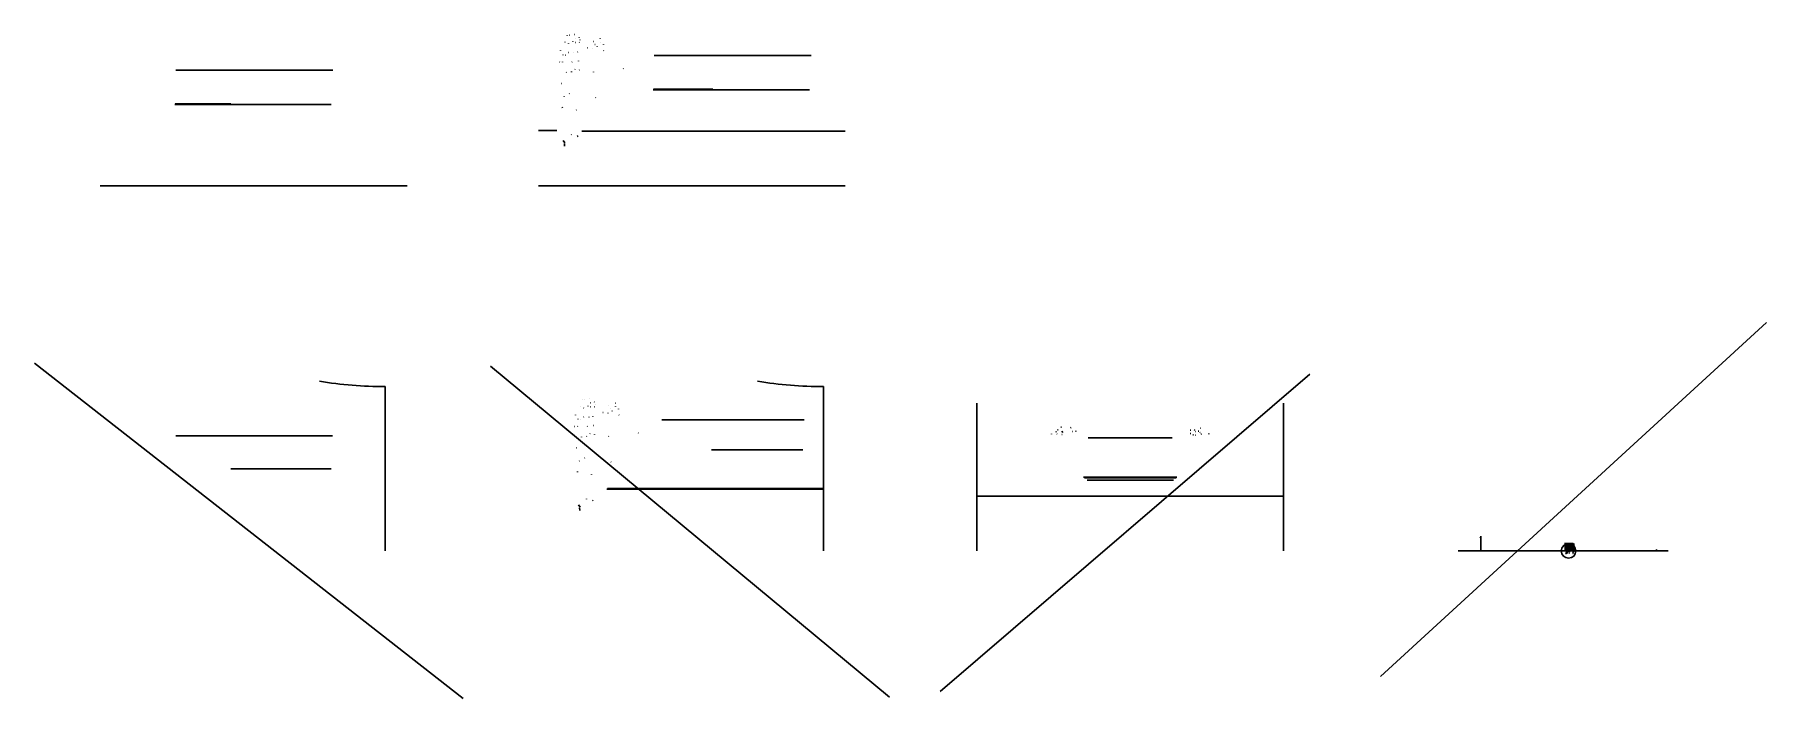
# Model space of a CAD drawing. Header units: metres. Extents: x -210 to 27, y -20 to 71.
import ezdxf

# ---------------------------------------------------------------- set-up
doc = ezdxf.new("R2010")
doc.units = ezdxf.units.M

msp = doc.modelspace()

# ---------------------------------------------------------------- linework, layer by layer
at = {"layer": 'MCD_Layer_0'}
for p, q in [((-137.350159, 69.703445), (-137.375275, 69.708763)), ((-137.082748, 70.62104), (-137.096313, 70.629868)), ((-136.9039, 69.491142), (-136.87674, 69.476059)), ((-136.738358, 70.663033), (-136.71524, 70.649414)), ((-136.321915, 69.760208), (-136.296326, 69.727127)), ((-136.056625, 70.727142), (-136.025299, 70.725754)), ((-136.000061, 70.200577), (-135.976791, 70.185822)), ((-135.962021, 69.636185), (-135.924698, 69.628746)), ((-135.446869, 70.335114), (-135.417496, 70.303787)), ((-135.411896, 69.672966), (-135.379639, 69.645813)), ((-135.313187, 69.996681), (-135.33847, 70.018524)), ((-134.277176, 68.895599), (-134.236633, 68.895721)), ((-133.57991, 68.795395), (-133.544159, 68.79306)), ((-133.46669, 69.766388), (-133.439972, 69.803322)), ((-133.284424, 69.388153), (-133.254242, 69.364365)), ((-132.986191, 69.083305), (-132.968887, 69.050941)), ((-132.580246, 70.175674), (-132.549973, 70.156754)), ((-132.516724, 69.695816), (-132.512268, 69.671814)), ((-132.119064, 69.362747), (-132.114532, 69.331238)), ((-138.09668, 66.949776), (-138.124069, 66.975883)), ((-138.004135, 68.534714), (-137.987732, 68.50573)), ((-137.718277, 66.956078), (-137.697205, 66.999214)), ((-137.670975, 67.965057), (-137.635696, 67.960587)), ((-137.341934, 67.91671), (-137.311707, 67.918213)), ((-136.893616, 68.253036), (-136.858215, 68.296577)), ((-136.417542, 66.96344), (-136.387054, 66.991257)), ((-136.176346, 68.243454), (-136.144714, 68.246696)), ((-135.646774, 68.312714), (-135.614792, 68.36145)), ((-135.54306, 67.076042), (-135.505554, 67.112206)), ((-132.040787, 68.492874), (-132.093872, 68.544281)), ((-103.681396, 67.860748), (-125.157806, 67.860748)), ((-169.167648, 65.852692), (-190.644058, 65.852692)), ((-137.825226, 64.025101), (-137.855408, 64.034531)), ((-137.201233, 65.51738), (-137.174469, 65.56308)), ((-136.487701, 65.598419), (-136.463928, 65.65136)), ((-136.028336, 65.946404), (-136.003632, 65.998596)), ((-135.424393, 65.855835), (-135.406403, 65.905106)), ((-133.457916, 65.57225), (-133.481277, 65.61525)), ((-129.408813, 66.068817), (-129.369171, 66.050385)), ((-137.506882, 62.218636), (-137.474121, 62.238159)), ((-136.745789, 62.656227), (-136.784027, 62.622265)), ((-133.134659, 62.087303), (-133.189133, 62.111702)), ((-103.892563, 63.161106), (-125.296211, 63.161106)), ((-125.26461, 63.257008), (-117.145607, 63.257008)), ((-169.378815, 61.153046), (-190.782455, 61.153046)), ((-190.75087, 61.248947), (-183.131851, 61.248947)), ((-137.714981, 60.697197), (-137.743011, 60.791008)), ((-135.838348, 60.397217), (-135.799377, 60.404991)), ((-138.504059, 57.59375), (-140.999985, 57.59375)), ((-136.520767, 57.036747), (-136.488037, 57.004948)), ((-135.07135, 57.5), (-99, 57.5)), ((-137.616943, 56.237652), (-137.379272, 55.919258)), ((-137.463409, 55.795788), (-137.438553, 55.431877)), ((-135.699631, 56.768028), (-135.587097, 56.848122)), ((-201, 50), (-159, 50)), ((-141, 50), (-99, 50)), ((-25.743296, -17.223255), (27.084261, 31.29195)), ((-209.976303, 25.710459), (-151.324951, -20.214447)), ((-147.5625, 25.3125), (-92.9375, -20.0625)), ((-35.401119, 24.199774), (-86.01265, -19.2484)), ((-162, 0), (-162, 22.5)), ((-102, 0), (-102, 22.5)), ((-135.276581, 19.783197), (-135.301697, 19.788513)), ((-135.009171, 20.700788), (-135.022736, 20.709618)), ((-134.830322, 19.570892), (-134.803162, 19.555803)), ((-134.66478, 20.742779), (-134.641663, 20.72916)), ((-134.248337, 19.839952), (-134.222748, 19.806875)), ((-133.983047, 20.80689), (-133.951721, 20.805506)), ((-133.926483, 20.280329), (-133.903214, 20.265568)), ((-133.888443, 19.715933), (-133.85112, 19.708496)), ((-133.373291, 20.41486), (-133.343918, 20.383533)), ((-133.338318, 19.752716), (-133.306061, 19.725557)), ((-133.239609, 20.076431), (-133.264893, 20.098269)), ((-132.203598, 18.975348), (-132.163055, 18.975473)), ((-131.393112, 19.846134), (-131.366394, 19.883068)), ((-131.210846, 19.467897), (-131.180664, 19.444111)), ((-130.912613, 19.163052), (-130.895309, 19.130692)), ((-130.506668, 20.255419), (-130.476395, 20.236498)), ((-130.443146, 19.775568), (-130.43869, 19.751566)), ((-130.045486, 19.442495), (-130.040955, 19.410988)), ((-80.999954, 20.249996), (-81, 0)), ((-39, 0), (-38.999989, 20.249985)), ((-136.023102, 17.029522), (-136.050491, 17.05563)), ((-135.930557, 18.614462), (-135.914154, 18.585478)), ((-135.644699, 17.035828), (-135.623627, 17.078962)), ((-135.597397, 18.044807), (-135.562119, 18.040339)), ((-135.268356, 17.99646), (-135.238129, 17.997957)), ((-134.820038, 18.332787), (-134.784637, 18.376326)), ((-134.343964, 17.043186), (-134.313477, 17.071003)), ((-134.102768, 18.323204), (-134.071136, 18.326447)), ((-133.573196, 18.392458), (-133.541214, 18.441198)), ((-133.469482, 17.155792), (-133.431976, 17.191952)), ((-131.506332, 18.875141), (-131.470581, 18.87281)), ((-129.967209, 18.572624), (-130.020294, 18.624033)), ((-124.138008, 17.94231), (-104.649384, 17.94231)), ((-69.877457, 16.594521), (-69.955086, 16.562794)), ((-69.489876, 16.943224), (-69.396721, 16.943224)), ((-68.094109, 16.879776), (-68.171738, 16.863979)), ((-50.386108, 16.800529), (-50.324142, 16.800529)), ((-190.646194, 15.747189), (-169.204056, 15.747189)), ((-135.127655, 15.597132), (-135.100891, 15.642826)), ((-134.414124, 15.678169), (-134.39035, 15.73111)), ((-133.954758, 16.026152), (-133.930054, 16.078342)), ((-133.350815, 15.935581), (-133.332825, 15.984859)), ((-131.384338, 15.652004), (-131.4077, 15.695)), ((-127.335236, 16.148569), (-127.295593, 16.130133)), ((-70.761299, 15.995794), (-70.792358, 16.011589)), ((-70.141113, 16.340855), (-70.125587, 16.261608)), ((-70.03257, 16.039669), (-69.986, 15.992148)), ((-69.241745, 16.229885), (-69.381332, 16.388374)), ((-69.381332, 15.960425), (-69.303703, 15.928699)), ((-67.939125, 16.340855), (-67.892548, 16.356649)), ((-67.427345, 16.372578), (-67.442863, 16.451824)), ((-51.781876, 16.546864), (-51.688725, 16.531069)), ((-51.704247, 16.055599), (-51.781876, 16.055599)), ((-51.332054, 15.897109), (-51.409676, 15.897109)), ((-51.146023, 16.546864), (-51.239037, 16.578588)), ((-51.021961, 16.356649), (-51.084057, 16.356649)), ((-51.006432, 15.865385), (-51.068535, 15.865385)), ((-50.618713, 16.388374), (-50.680813, 16.388374)), ((-50.417156, 16.229885), (-50.479259, 16.261608)), ((-50.246651, 16.039669), (-50.324142, 16.007944)), ((-49.254265, 16.090969), (-49.238747, 15.995794)), ((-135.751648, 14.10485), (-135.78183, 14.114281)), ((-135.433304, 12.298386), (-135.400543, 12.317908)), ((-134.672211, 12.735976), (-134.710449, 12.702014)), ((-131.061081, 12.167049), (-131.115555, 12.191452)), ((-104.80957, 13.818923), (-117.333199, 13.818923)), ((-169.378815, 11.248948), (-183.131851, 11.248948)), ((-135.641403, 10.776944), (-135.669434, 10.870756)), ((-133.764771, 10.476964), (-133.7258, 10.484737)), ((-134.447189, 7.116495), (-134.414459, 7.084695)), ((-131.637268, 8.453506), (-102, 8.453506)), ((-131.542542, 8.547256), (-102, 8.547256)), ((-81, 7.5), (-39, 7.5)), ((-135.543365, 6.3174), (-135.305695, 5.999007)), ((-135.389832, 5.875536), (-135.364975, 5.511625)), ((-133.626053, 6.847775), (-133.513519, 6.92787)), ((-12.005738, 1.939738), (-12.110414, 1.737639)), ((-0.5659, 1), (-0.2509, 1)), ((-0.467401, -0.0634), (-0.4753, 0.925)), ((-0.4638, 1.0019), (-0.2232, 1.0019)), ((-0.4192, 0.9375), (-0.4638, 0.9375)), ((-0.36085, 0.6099), (-0.42085, 0.6849)), ((-0.4023, 0), (-0.3163, 0.075)), ((-0.1458, 0), (-0.4023, 0)), ((-0.1302, -0.0291), (-0.4002, 0.9235)), ((-0.12875, 0.3399), (-0.36085, -0.0245)), ((-0.344601, 0), (-0.258501, 0.075)), ((-0.088052, 0), (-0.344552, 0)), ((-0.344, 0.957), (-0.344, 0.999)), ((-0.305, 0.93755), (-0.344, 0.93755)), ((-0.344, 0.0625), (-0.319, 0.0625)), ((-0.340301, 0.925), (-0.3357, 0.3483)), ((-0.3329, 0.6849), (-0.0871, 0.6849)), ((-0.314789, 0.958), (-0.314789, 1)), ((-0.314789, 0), (-0.314789, 0.042)), ((-0.313, 1), (-0.042, 1)), ((-0.261, 0.958), (-0.313, 0.958)), ((-0.313, 0.042), (-0.261, 0.042)), ((-0.26515, 0.938), (-0.30785, 0.938)), ((-0.307732, -0.2591), (-0.062331, 0.5326)), ((-0.3075, 0.9373), (-0.3075, 1)), ((-0.3075, 0), (-0.3075, 0.0625)), ((-0.30475, 0.9373), (-0.30475, 1)), ((-0.30475, 0), (-0.30475, 0.0625)), ((-0.300797, 0.000041), (-0.300797, 1.000041)), ((-0.132197, 0.000041), (-0.300797, 0.000041)), ((-0.29755, -0.0245), (-0.21445, 0.2439)), ((-0.19935, 0.0535), (-0.29755, -0.0245)), ((-0.29725, 1), (-0.06295, 1)), ((-0.25525, 0.9373), (-0.29725, 0.9373)), ((-0.29695, 0.0625), (-0.25525, 0.0625)), ((-0.06245, 0), (-0.29695, 0)), ((-0.296437, 0), (-0.210437, 0.075)), ((-0.039937, 0), (-0.296437, 0)), ((-0.295136, 1), (-0.060636, 1.0002)), ((-0.253136, 0.9375), (-0.295136, 0.9375)), ((-0.295136, 0.0625), (-0.253136, 0.0625)), ((-0.035136, 0), (-0.295136, 0)), ((-0.29145, 0.2518), (0.16645, 1.0228)), ((0.06245, 0.2518), (-0.29145, 0.2518)), ((-0.291403, 1.0019), (-0.165403, 1.0019)), ((-0.249403, 0.9377), (-0.291403, 0.9377)), ((-0.291403, 0.0633), (-0.249403, 0.0633)), ((-0.103703, 0), (-0.291403, 0)), ((-0.291213, 0), (-0.205112, 0.075)), ((-0.034713, 0), (-0.291213, 0)), ((-0.2882, 0.9115), (-0.1162, 0.3259)), ((-0.042, 0.41675), (-0.286, 0.92555)), ((-0.281498, 1.000043), (-0.166497, 1.000043)), ((-0.279, 0.0925), (-0.008, 1.029)), ((-0.275975, 0.000041), (-0.275975, 1.000041)), ((-0.275958, 0.000039), (-0.275958, 1.000039)), ((-0.275958, 0.000039), (-0.160958, 0.000039)), ((-0.273319, 0.00004), (-0.273319, 1.00004)), ((-0.272438, 0.00004), (-0.272438, 1.00004)), ((-0.27151, 0.885039), (-0.27151, 1.00004)), ((-0.268656, 1), (0.012344, 1)), ((-0.247656, 0.9375), (-0.268656, 0.9375)), ((-0.268656, 0.0625), (-0.247656, 0.0625)), ((-0.003056, 0), (-0.268656, 0)), ((-0.2232, 0.9375), (-0.2682, 0.9375)), ((-0.2167, -0.0245), (-0.2668, 0.6099)), ((-0.258552, 0.075), (-0.007552, 0.8847)), ((-0.2569, 0.173201), (-0.150201, 0.216101)), ((-0.250011, 0.000041), (-0.250011, 1.000041)), ((-0.245, 0.9373), (-0.245, 1)), ((-0.245, 0), (-0.245, 0.0625)), ((0.245, 0), (-0.245, 0)), ((-0.24415, 0.2059), (-0.24415, 0.918)), ((-0.241838, 0.066), (-0.198038, 0.1112)), ((-0.24, 0.063), (-0.24, 0.938)), ((-0.2395, 1), (0.1985, 1)), ((-0.1875, 0.958), (-0.2395, 0.958)), ((-0.1875, 0.938), (-0.2395, 0.938)), ((-0.2395, 0.0625), (-0.1875, 0.0625)), ((-0.2395, 0.042), (-0.1875, 0.042)), ((0.2395, 0), (-0.2395, 0)), ((-0.237815, 0), (-0.151715, 0.075)), ((-0.17585, 0.6849), (-0.23585, 0.6099)), ((-0.23585, 0.3206), (-0.00375, 0.6849)), ((-0.235305, 0.0658), (-0.188305, 0.1078)), ((-0.23425, 0.0835), (-0.23425, 0.9173)), ((-0.232136, 0.0835), (-0.232136, 0.9175)), ((-0.232, 0.2155), (-0.1691, 0.2155)), ((-0.228403, 0.0843), (-0.228403, 0.9167)), ((-0.22415, 1), (0.21385, 1)), ((-0.17215, 0.938), (-0.22415, 0.938)), ((-0.224026, 0.000037), (-0.224026, 1.000037)), ((-0.223968, 0.000042), (-0.223968, 1.000042)), ((-0.2207, 0.781), (-0.2207, 0.99)), ((-0.21385, 0.0625), (-0.17215, 0.0625)), ((0.02065, 0), (-0.21385, 0)), ((-0.213675, -0.019), (-0.213675, 0.252)), ((-0.211305, 1.0018), (0.205695, 1.0018)), ((-0.166305, 0.5558), (-0.211305, 0.5648)), ((-0.210638, 0.792), (-0.210638, 1)), ((-0.2086, -0.019), (-0.2086, 0.252)), ((-0.206356, 0.1035), (-0.206356, 0.8965)), ((-0.203358, 1.000039), (-0.183158, 0.948738)), ((-0.20183, 0.125), (-0.05813, 0.5887)), ((-0.19115, 0.2147), (-0.17435, 0.1607)), ((-0.134697, 0.885042), (-0.185797, 0.885042)), ((-0.1522, 0.1819), (-0.1854, 0.075)), ((-0.179338, 0.7188), (-0.125038, 0.7188)), ((-0.125038, 0.5474), (-0.179338, 0.5474)), ((-0.089731, 0.0222), (-0.170332, -0.238)), ((-0.16955, 0.075), (0.07295, 0.8575)), ((0.237036, 0.3525), (-0.167164, 0.2529)), ((-0.1666, 0.252), (-0.1666, 0.19)), ((-0.1665, 0.063), (-0.1665, 0.938)), ((-0.1665, 0.0835), (-0.1665, 0.918)), ((-0.166497, 0.430044), (-0.166497, 0.000043)), ((-0.165403, 0.7719), (-0.165403, 0.0843)), ((-0.160975, 1.000041), (-0.160975, 0.617042)), ((-0.160975, 0.502041), (-0.160975, 0.000041)), ((-0.160958, 0.000039), (-0.160958, 0.752338)), ((-0.158319, 0.885039), (-0.158319, 0.47244)), ((0.112, 0.271), (-0.158, 0.271)), ((-0.157438, 0.885039), (-0.030138, 0.885039)), ((-0.157438, 0.00004), (-0.157438, 0.35744)), ((-0.156, 0.0625), (-0.156, 0)), ((-0.155, 0.99), (-0.155, 0.982)), ((-0.155, 0.823), (-0.155, 0.781)), ((-0.1526, -0.0634), (-0.1217, 0.5413)), ((-0.152407, 0.747339), (-0.152407, 0.252639)), ((-0.151375, 0.252), (-0.151375, 0.19)), ((-0.151375, 0), (-0.151375, -0.019)), ((-0.15115, 0.0835), (-0.15115, 0.918)), ((-0.150522, 0.000041), (-0.150522, 0.502041)), ((-0.150522, 0.502041), (0.150477, 0.502041)), ((0.136995, 0.8768), (-0.148305, 0.8768)), ((-0.146038, 1), (-0.146038, 0.989)), ((-0.146038, 0.855), (-0.146038, 0.792)), ((-0.145403, 0.0633), (-0.103703, 0.0633)), ((-0.1414, 0.6099), (-0.1146, 0.2706)), ((-0.14, 0.333), (-0.027, 0.732)), ((0.094, 0.333), (-0.14, 0.333)), ((-0.116701, 0.5326), (-0.138401, 0.5893)), ((-0.137789, 0.938), (-0.137789, 0.677)), ((0.138211, 0.625), (-0.137789, 0.625)), ((-0.13613, 0.5887), (-0.11443, 0.6587)), ((-0.136, 0.938), (-0.136, 0.526)), ((-0.1357, 0.5231), (-0.1357, 0.9173)), ((-0.135011, 0.885042), (-0.135011, 0.617042)), ((-0.135011, 0.502041), (-0.135011, 0.115042)), ((-0.13295, 0.6875), (0.13295, 0.6875)), ((0.13295, 0.625), (-0.13295, 0.625)), ((0.29805, 0.6099), (-0.12875, -0.0245)), ((-0.016452, 0.4337), (-0.127652, 0.075)), ((-0.127601, 0.075), (-0.088101, 0)), ((-0.12515, 0.9173), (-0.12515, 0.5028)), ((-0.12515, 0.3577), (-0.12515, 0.0835)), ((-0.123736, 0.9363), (-0.123736, 0.0613)), ((-0.056436, 0.9362), (-0.123736, 0.9363)), ((-0.11725, 1), (0.11675, 1)), ((-0.07555, 0.9373), (-0.11725, 0.9373)), ((-0.11725, 0.0625), (-0.07555, 0.0625)), ((0.11725, 0), (-0.11725, 0)), ((-0.106789, 0.958), (-0.116789, 0.958)), ((-0.0525, 0.813), (-0.1145, 0.813)), ((-0.1145, 0), (-0.1145, 0.063)), ((0.1145, 0), (-0.1145, 0)), ((-0.114, -0.00025), (-0.114, 0.06305)), ((-0.114, 0.041), (-0.062, 0.041)), ((-0.109026, 1.000037), (-0.109026, 0.115036)), ((-0.108968, 0.885043), (-0.108968, 0.617043)), ((-0.108968, 0.502042), (-0.108968, 0.000042)), ((-0.105, 0.083), (0.1581, 0.083)), ((-0.06295, 0.9373), (-0.10415, 0.9373)), ((-0.10415, 0.0625), (-0.06245, 0.0625)), ((-0.104, 0.99975), (-0.104, 0.93755)), ((-0.104, 0.999), (-0.104, 0.957)), ((0.1089, 1.0245), (-0.1016, 0.3453)), ((-0.098056, 0.9373), (-0.098056, 0.677)), ((-0.049256, 0.9373), (-0.098056, 0.9373)), ((-0.098056, 0.063), (-0.034156, 0.0631)), ((-0.0653, 0.8847), (-0.087, 0.9414)), ((-0.063313, 0.5326), (-0.085012, 0.5893)), ((0.079663, 0.5887), (-0.079537, 0.075)), ((0.043188, 0.454), (-0.074212, 0.075)), ((-0.073, 0.0625), (-0.073, 0)), ((-0.07275, 1.0007), (-0.07275, 0.938)), ((-0.07075, 1), (-0.07075, 0.9373)), ((-0.07025, 0.0625), (-0.07025, 0)), ((0.11755, 0.0849), (-0.06815, 0.4659)), ((-0.064789, 1), (-0.064789, 0.958)), ((-0.064789, 0.042), (-0.064789, 0)), ((-0.063, 0.042), (-0.063, 0)), ((-0.0625, 0.938), (-0.0625, 0.6233)), ((-0.0625, 0.938), (-0.0625, 0.615)), ((-0.0625, 0.563), (-0.0625, 0.063)), ((0.07277, 0.5887), (-0.06183, 0.1544)), ((-0.05751, 0.00004), (-0.05751, 0.885039)), ((-0.057486, 0.000043), (-0.057486, 1.000043)), ((-0.057476, 1.00001), (0.057524, 1.00001)), ((-0.05455, 0.0835), (-0.05455, 0.9173)), ((-0.0444, 0.1338), (0.081, 0.5386)), ((-0.042, 0.061), (-0.042, 0.416)), ((-0.04025, 0.938), (-0.04025, 0.6233)), ((-0.04025, 0.563), (-0.04025, 0.0829)), ((-0.03865, 0.075), (0.00095, 0)), ((-0.03643, 0.6587), (0.02517, 0.8575)), ((-0.009914, 0.5326), (-0.031615, 0.5893)), ((0.0247, 0.075), (-0.0311, 0.3027)), ((-0.020915, 0.075), (0.018685, 0)), ((-0.01935, 0.0625), (0.02065, 0.0625)), ((0.2336, 0), (-0.0187, 0)), ((-0.011, 1), (-0.011, 0.9373)), ((-0.00805, 0.5802), (0.23585, 0.0801)), ((-0.00375, 0.3046), (0.20165, 0.6099)), ((-0.0023, 0.9358), (-0.0023, 0.9986)), ((0.15, 1), (0, 0.825)), ((0, 0.85), (0, 0.125)), ((0, 0.825), (0, 0.6)), ((0, 0.35), (0.6, 0.35)), ((0, 0.35), (0.45, 0.35)), ((0, 0.15), (0.15, 0)), ((0.00045, 0.0018), (0.00045, 0.0643)), ((0.0369, 1), (0.0037, 0.3497)), ((0.1858, -0.0321), (0.0138, 0.6499)), ((0.0268, 1.0229), (0.2018, 0.3299)), ((0.03115, 0.9375), (0.03115, 0.9996)), ((0.032, 0.504), (0.214, 0.928)), ((0.032, 0.50475), (0.214, 0.90855)), ((0.036644, 0.1289), (0.086544, 0.2897)), ((0.0659, 0.6996), (0.042699, 0.6248)), ((0.05, 0), (0.05, 1)), ((0.05, 0.875), (0.175, 1)), ((0.2, 1), (0.05, 0.85)), ((0.05, 0.875), (0.05, 0.675)), ((0.2, 0.6), (0.05, 0.475)), ((0.15, 0.575), (0.05, 0.45)), ((0.05, 0), (0.05, 0.5)), ((0.05, 0.425), (0.15, 0.5)), ((0.15, 0.5), (0.05, 0.4)), ((0.05, 0.5), (0.05, 0)), ((0.05, 0.5), (0.425, 0.5)), ((0.05, 0.5), (0.05, 0.1)), ((0.05, 0.5), (0.05, 0.075)), ((0.15, 0.5), (0.05, 0.425)), ((0.7, 0.5), (0.05, 0)), ((0.05, 0.075), (0.05, 0.4)), ((0.05, 0.4), (0.375, 0)), ((0.05, 0.4), (0.25, 0)), ((0.05, 0.4), (0.05, 0.075)), ((0.175, 0.375), (0.05, 0.275)), ((0.6, 0.275), (0.05, 0.275)), ((0.05, 0.15), (0.2, 0)), ((0.05, 0.1), (0.15, 0)), ((0.05, 0.1), (0.2, 0)), ((0.15, 0), (0.05, 0.1)), ((0.05, 0.1), (0.175, 0)), ((0.05, 0.075), (0.15, 0)), ((0.0515, 1), (0.0515, 0.083)), ((0.134498, -0.0245), (0.053097, 0.037)), ((0.05455, 0.9173), (0.05455, 0.0835)), ((0.057489, 0.885039), (0.057489, 0.00004)), ((0.057514, 1.000043), (0.057514, 0.000043)), ((0.057524, 0.213009), (0.057524, 1.00001)), ((0.06245, 0.3148), (0.06245, 0.7253)), ((0.289, 0.945), (0.063, 0.416)), ((0.289, 0.9247), (0.063, 0.4159)), ((0.065211, 1), (0.315211, 1)), ((0.117211, 0.958), (0.065211, 0.958)), ((0.065211, 0), (0.065211, 0.042)), ((0.066018, 0.3288), (0.066018, 0.3913)), ((0.107318, 0.3288), (0.066318, 0.3288)), ((0.06995, 0.9373), (0.06995, 1)), ((0.07025, 0), (0.07025, 0.0625)), ((0.071946, 0.1389), (0.195146, 0.5366)), ((0.0724, 0.4058), (0.1534, 0.075)), ((0.0725, 0.063), (0.1145, 0.063)), ((0.074697, 0.4952), (0.368097, 0.4952)), ((0.11675, 0.9373), (0.07555, 0.9373)), ((0.07555, 0.0625), (0.11725, 0.0625)), ((0.075898, 0.2427), (0.136497, 0.4382)), ((0.07805, 0.0625), (0.10355, 0.0625)), ((0.29695, 0), (0.07805, 0)), ((0.080448, 0.1074), (0.211748, 0.5313)), ((0.0836, 0.6963), (0.1461, 0.6963)), ((0.1461, 0.49), (0.0836, 0.49)), ((0.119287, 0.6996), (0.090088, 0.6052)), ((0.1137, 0.6099), (0.0918, 0.6849)), ((0.3625, 1.0245), (0.0925, 0.1533)), ((0.20777, 1.0245), (0.09447, 0.6587)), ((0.10065, 0.6963), (0.16135, 0.6963)), ((0.16135, 0.49), (0.10065, 0.49)), ((0.1045, 0.688), (0.1355, 0.688)), ((0.1355, 0.49), (0.1045, 0.49)), ((0.104597, 1.0019), (0.292597, 1.0019)), ((0.146597, 0.9377), (0.104597, 0.9377)), ((0.114, 0), (0.114, 0.0625)), ((0.114425, 1.023), (0.177025, 1.023)), ((0.177025, 0.773), (0.114425, 0.773)), ((0.114989, 0.617042), (0.114989, 0.502041)), ((0.1194, 1.023), (0.1614, 1.023)), ((0.1614, 0.773), (0.1194, 0.773)), ((0.372046, 0.6851), (0.119745, -0.1291)), ((0.12035, 0.9388), (0.12035, 1.0027)), ((0.125, 0.925), (0.125, 0)), ((0.125, 0.5), (0.325, 0.5)), ((0.6, 0), (0.125, 0)), ((0.128318, 0.1567), (0.128318, 0.3088)), ((0.134403, 1.000043), (0.249601, 1.000043)), ((0.277897, 0.4382), (0.134498, -0.0245)), ((0.136, 0.06305), (0.136, -0.00025)), ((0.136, 0.041), (0.136, 0)), ((0.205695, 0.8358), (0.136995, 0.8358)), ((0.138211, 0.677), (0.138211, 0.938)), ((0.141031, 0.617043), (0.141031, 0.502042)), ((0.21385, 0.823), (0.14995, 0.823)), ((0.575, 1), (0.15, 1)), ((0.15, 0.575), (0.575, 0.575)), ((0.15, 0.5), (0.575, 0.5)), ((0.6, 0.5), (0.15, 0.5)), ((0.575, 0), (0.15, 0)), ((0.15, 0), (0.575, 0)), ((0.15, 0), (0.625, 0)), ((0.15, 0), (0.6, 0)), ((0.150477, 0.502041), (0.150477, 0.000041)), ((0.150477, 0.000041), (0.265477, 0.000041)), ((0.17247, 0.6587), (0.15077, 0.5887)), ((0.151, 0.999), (0.344, 0.999)), ((0.151, 0.9989), (0.344, 0.9989)), ((0.195, 0.957), (0.151, 0.957)), ((0.195, 0.93755), (0.151, 0.93755)), ((0.1985, 0.823), (0.1514, 0.823)), ((0.1641, 0.6101), (0.1544, 0.6851)), ((0.154681, 0.00004), (0.273281, 0.00004)), ((0.1985, 0.823), (0.1565, 0.823)), ((0.179363, 0.6587), (0.157663, 0.5887)), ((0.158918, 1.001), (0.220618, 1.001)), ((0.158918, 0.751), (0.158918, 0.814)), ((0.161024, 0.617042), (0.161024, 1.000041)), ((0.161024, 0.000041), (0.161024, 0.502041)), ((0.16645, 0.3148), (0.20915, 0.3148)), ((0.20915, 0.2518), (0.16645, 0.2518)), ((0.1883, 0.8847), (0.1666, 0.9414)), ((0.167597, 0.3459), (0.167597, 0.9167)), ((0.171473, 0.124264), (0.171473, 1.000065)), ((0.575, 1), (0.175, 1)), ((0.175, 0.95), (0.175, 0.075)), ((0.175, 0.5), (0.6, 0.5)), ((0.270444, 0.4608), (0.175144, 0.1533)), ((0.1761, 0.198), (0.2395, 0.198)), ((0.1791, 0.104), (0.1791, 0.167)), ((0.17975, 0.6849), (0.42085, 0.6849)), ((0.1825, 0.2211), (0.245, 0.2211)), ((0.237418, 0), (0.191318, 0)), ((0.197989, 1.000041), (0.197989, 0.885042)), ((0.198362, 0.9905), (0.198362, 0.9985)), ((0.260062, 0.7485), (0.198362, 0.7485)), ((0.1985, 0.198), (0.2395, 0.198)), ((0.198762, 0.2656), (0.260862, 0.2656)), ((0.2, 0.5), (0.6, 0.5)), ((0.288898, 0.906043), (0.200998, 0.831843)), ((0.2073, 0.9925), (0.2483, 0.9925)), ((0.2073, 0.7425), (0.2073, 0.8055)), ((0.3329, 0.6849), (0.2101, 0.6099)), ((0.214899, 0.135142), (0.214899, 0.450043)), ((0.337998, 0.5161), (0.218398, 0.1304)), ((0.220618, 1.001), (0.220618, 0.751)), ((0.224032, 1.000042), (0.224032, 0.885043)), ((0.224074, 0.115036), (0.224074, 0.000037)), ((0.225, 0), (0.525, 0)), ((0.29755, 0.6995), (0.22575, 0.4681)), ((0.229597, 0.9167), (0.229597, -0.0081)), ((0.23015, 0.3358), (0.23015, 0.3768)), ((0.23015, 0.1898), (0.23015, 0.2318)), ((0.23015, 0.0643), (0.23015, 0.0018)), ((0.232, 0.9986), (0.232, 0.9358)), ((0.241, 0.167), (0.241, 0)), ((0.2483, 0.9925), (0.2483, 0.7425)), ((0.24995, 0.9996), (0.24995, 0.9375)), ((0.249989, 0.115042), (0.249989, 0.000041)), ((0.25, 1), (0.5, 1)), ((0.6, 1), (0.25, 1)), ((0.25, 1), (0.375, 1)), ((0.25, 0.55), (0.6, 0.55)), ((0.25, 0), (0.5, 0)), ((0.292597, 0.9377), (0.250597, 0.9377)), ((0.26395, 0.0625), (0.29695, 0.0625)), ((0.265524, 1.00001), (0.265524, 0.213009)), ((0.267393, 0.74694), (0.267393, 0.253139)), ((0.270489, 1.00004), (0.270489, 0.885039)), ((0.315211, 0.958), (0.274211, 0.958)), ((0.275, 0.95), (0.3, 0.925)), ((0.276025, 1.000041), (0.276025, 0.000041)), ((0.2768, 0.9375), (0.2768, 1.0019)), ((0.4023, 0.6851), (0.2775, 0.6101)), ((0.2799, 0.0506), (0.3075, -0.006)), ((0.286473, -0.014936), (0.286473, 1.000065)), ((0.29145, 0.3768), (0.29145, 0.1898)), ((0.325, 0.95), (0.3, 0.975)), ((0.3, 0), (0.6, 0)), ((0.300418, 0.3913), (0.300418, 0.3288)), ((0.304, 0.02), (0.313, -0.006)), ((0.30425, 1), (0.30425, 0.9373)), ((0.30475, 0.0625), (0.30475, 0)), ((0.30785, 1.0027), (0.30785, 0.9388)), ((0.344, 0.957), (0.308, 0.957)), ((0.344, 0.9367), (0.308, 0.9367)), ((0.369999, 0.925), (0.310999, 1)), ((0.315211, 0.042), (0.315211, 0)), ((0.325, 0.95), (0.375, 1)), ((0.35, 0.9), (0.325, 0.85)), ((0.329898, 0.450043), (0.329898, 0.084044)), ((0.344, 0.0625), (0.344, 0)), ((0.428998, 1.0245), (0.344897, 0.7533)), ((0.375, 0.025), (0.35, 0)), ((0.35, 0), (0.375, -0.025)), ((0.375, 0.425), (0.425, 0.5)), ((0.375, 0.45), (0.5, 0)), ((0.375, 0.425), (0.375, 0)), ((0.4, 0), (0.375, 0.025)), ((0.375, -0.025), (0.4, 0)), ((0.380524, 0.213009), (0.380524, 1.00001)), ((0.4, 0), (0.425, -0.05)), ((0.425, 0.95), (0.45, 0.925)), ((0.6, 0.8), (0.425, 0.25)), ((0.475, 0.95), (0.45, 0.975)), ((0.7, 0.5), (0.45, 0.35)), ((0.4638, 1.0019), (0.4638, 0.9375)), ((0.5, 0.9), (0.475, 0.85)), ((0.5659, 1), (0.4767, 0.925)), ((0.7, 0.875), (0.525, 1)), ((0.7, 0.475), (0.525, 0.6)), ((0.55, 0), (0.7, 0.15)), ((0.75, 0.85), (0.575, 1)), ((0.575, 1), (0.625, 1)), ((0.575, 1), (0.7, 0.875)), ((0.575, 0), (0.75, 0.15)), ((0.575, 0), (0.7, 0.1)), ((0.7, 0.45), (0.6, 0.575)), ((0.6, 0.5), (0.7, 0.425)), ((0.7, 0.425), (0.6, 0.5)), ((0.6, 0.5), (0.7, 0.375)), ((0.7, 0.275), (0.6, 0.375)), ((0.6, 0), (0.7, 0.1)), ((0.7, 0.1), (0.6, 0)), ((0.6, 0), (0.7, 0.075)), ((0.625, 0.5), (0.7, 0.425)), ((0.7, 0.425), (0.625, 0.5)), ((0.625, 0), (0.7, 0.075)), ((0.7, 1), (0.7, 0)), ((0.7, 0.4), (0.7, 0.5)), ((0.7, 0.075), (0.7, 0.5)), ((0.7, 0.4), (0.7, 0)), ((0.7, 0.4), (0.7, -0.025)), ((0.7, 0), (0.7, -0.15)), ((0.75, 0), (0.75, 1)), ((0.75, 0.375), (0.75, 0.15)), ((12.005738, 0.06805), (12.08337, 0.17385)), ((-0.151931, -0.2746), (-0.41153, -0.3914)), ((-0.353654, -0.1702), (-0.206754, -0.1353)), ((-0.1691, -0.0245), (-0.232, -0.0245)), ((-0.1666, -0.019), (-0.2086, -0.019)), ((-0.017055, -0.1481), (0.025846, -0.0098)), ((0.125, -0.35), (0.025, -0.275)), ((0.15, -0.225), (0.05, -0.125)), ((0.7, -0.25), (0.55, -0.35)), ((0.7, -0.1), (0.6, -0.225))]:
    msp.add_line(p, q, dxfattribs=at)
for centre, radius in [((0, 0), 1), ((-0.0022, 0.066773), 0.076224), ((0, 0.062494), 0.0625)]:
    msp.add_circle(centre, radius, dxfattribs=at)
for centre, radius, start, end in [((-162.000078, 76.875656), 54.375656, 260.472932, 270.000082), ((-102.000078, 76.875656), 54.375656, 260.472932, 270.000082), ((-0.157611, -0.317843), 0.354775, 63.624256, 89.229428), ((0, 0), 0.1466, 15.306998, 15.306998), ((-0.052486, -0.021701), 0.056795, 22.463439, 337.539158), ((-0.079161, 0.005759), 0.05049, 353.450963, 77.22935), ((-0.027952, -0.007655), 0.028981, 15.315157, 345.397014), ((-0.002653, 0.050003), 0.050074, 273.037177, 166.961734), ((0.041026, 0.126636), 0.144707, 241.05878, 328.951028), ((0.023959, -0.000522), 0.023965, 178.75116, 22.658376), ((0.000245, 0.056098), 0.056098, 269.750013, 349.121144)]:
    msp.add_arc(centre, radius, start, end, dxfattribs=at)
at = {"layer": 'MCD_Layer_1'}
for p, q in [((-54.247849, 15.469414), (-65.752205, 15.469414)), ((-53.6133, 10.078331), (-66.386749, 10.078331)), ((-53.728203, 9.984581), (-66.271843, 9.984581)), ((-54.09523, 9.672081), (-65.904823, 9.672081)), ((-15.124926, 0), (13.651948, 0)), ((-12.005738, 0.023122), (-12.005738, 2)), ((12.005738, 0.023122), (-12.005738, 0.023122))]:
    msp.add_line(p, q, dxfattribs=at)

doc.saveas('drawing.dxf')
